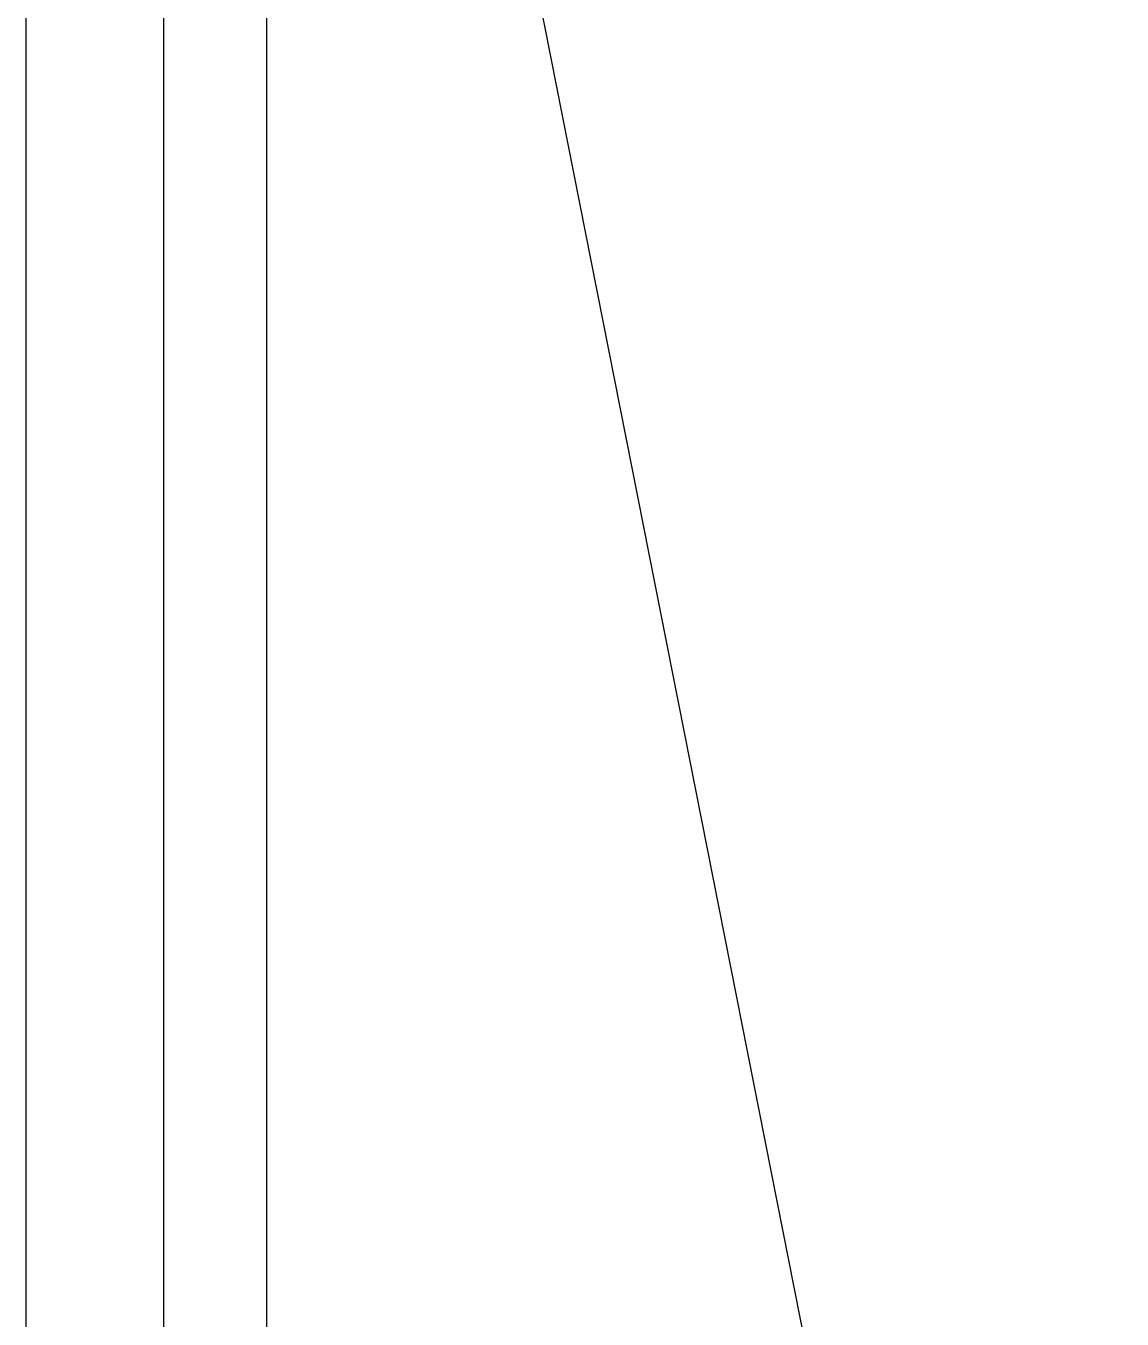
# Model space of a CAD drawing. Header units: millimetres. Extents: x -92759 to 184353, y -15225 to 86714.
# Drawn here: x -73708 to -72912, y 55027 to 55966 of the extents above; entities that cross this region are included whole.
import ezdxf

# ---------------------------------------------------------------- set-up
doc = ezdxf.new("R2010")
doc.units = ezdxf.units.MM
doc.linetypes.add('IDA - Grid Line', pattern=[2100, 1200, -300, 300, -300])
doc.linetypes.add('IDA - Hidden 065', pattern=[322.5, 225, -97.5])
for name, color, linetype in [('0-1', 9, 'Continuous'), ('A-_FLOR----_E', 8, 'Continuous'), ('C-_CPRK----_E', 8, 'Continuous')]:
    doc.layers.add(name, color=color, linetype=linetype)
for name, color, linetype, true_color in [('A-_DETA----_E-6', 7, 'Continuous', 0x969696), ('A-_DETA----_E-7', 7, 'IDA - Hidden 065', 0x969696), ('C-_CPRK----_E-1', 9, 'Continuous', 0x808080), ('S-_ANOTGRID_E-1', 9, 'IDA - Grid Line', 0x808080)]:
    doc.layers.add(name, color=color, linetype=linetype, true_color=true_color)

# ---------------------------------------------------------------- blocks, each defined once
blk = doc.blocks.new('Standard Space - Ambulance Parking 7500 x 3300-7142841-BLK8_RHH_1ST STOREY PLAN')
at = {"layer": 'C-_CPRK----_E'}
for p, q in [((-50, 0), (-50, 7550)), ((50, 0), (50, 7450))]:
    blk.add_line(p, q, dxfattribs=at)
blk = doc.blocks.new('A$Cb2bf8f38')
at = {"layer": 'A-_DETA----_E-6'}
blk.add_line((-29144.38, 17087.5), (-30600, 24446.25), dxfattribs=at)
at = {"layer": 'A-_DETA----_E-7'}
blk.add_line((-30675, 28825), (-30675, -2425), dxfattribs=at)
at = {"layer": 'A-_FLOR----_E'}
blk.add_line((-30600, 7800), (-30600, 26375), dxfattribs=at)
at = {"layer": 'S-_ANOTGRID_E-1'}
blk.add_line((-30600, -20141.41), (-30600, 53272.8), dxfattribs=at)
at = {"layer": 'C-_CPRK----_E-1', "rotation": 180}
blk.add_blockref('Standard Space - Ambulance Parking 7500 x 3300-7142841-BLK8_RHH_1ST STOREY PLAN', (-30725, 28700), dxfattribs=at)

msp = doc.modelspace()

# ---------------------------------------------------------------- block references
at = {"layer": '0-1'}
msp.add_blockref('A$Cb2bf8f38', (-42933.02, 32541.24), dxfattribs=at)

doc.saveas('drawing.dxf')
